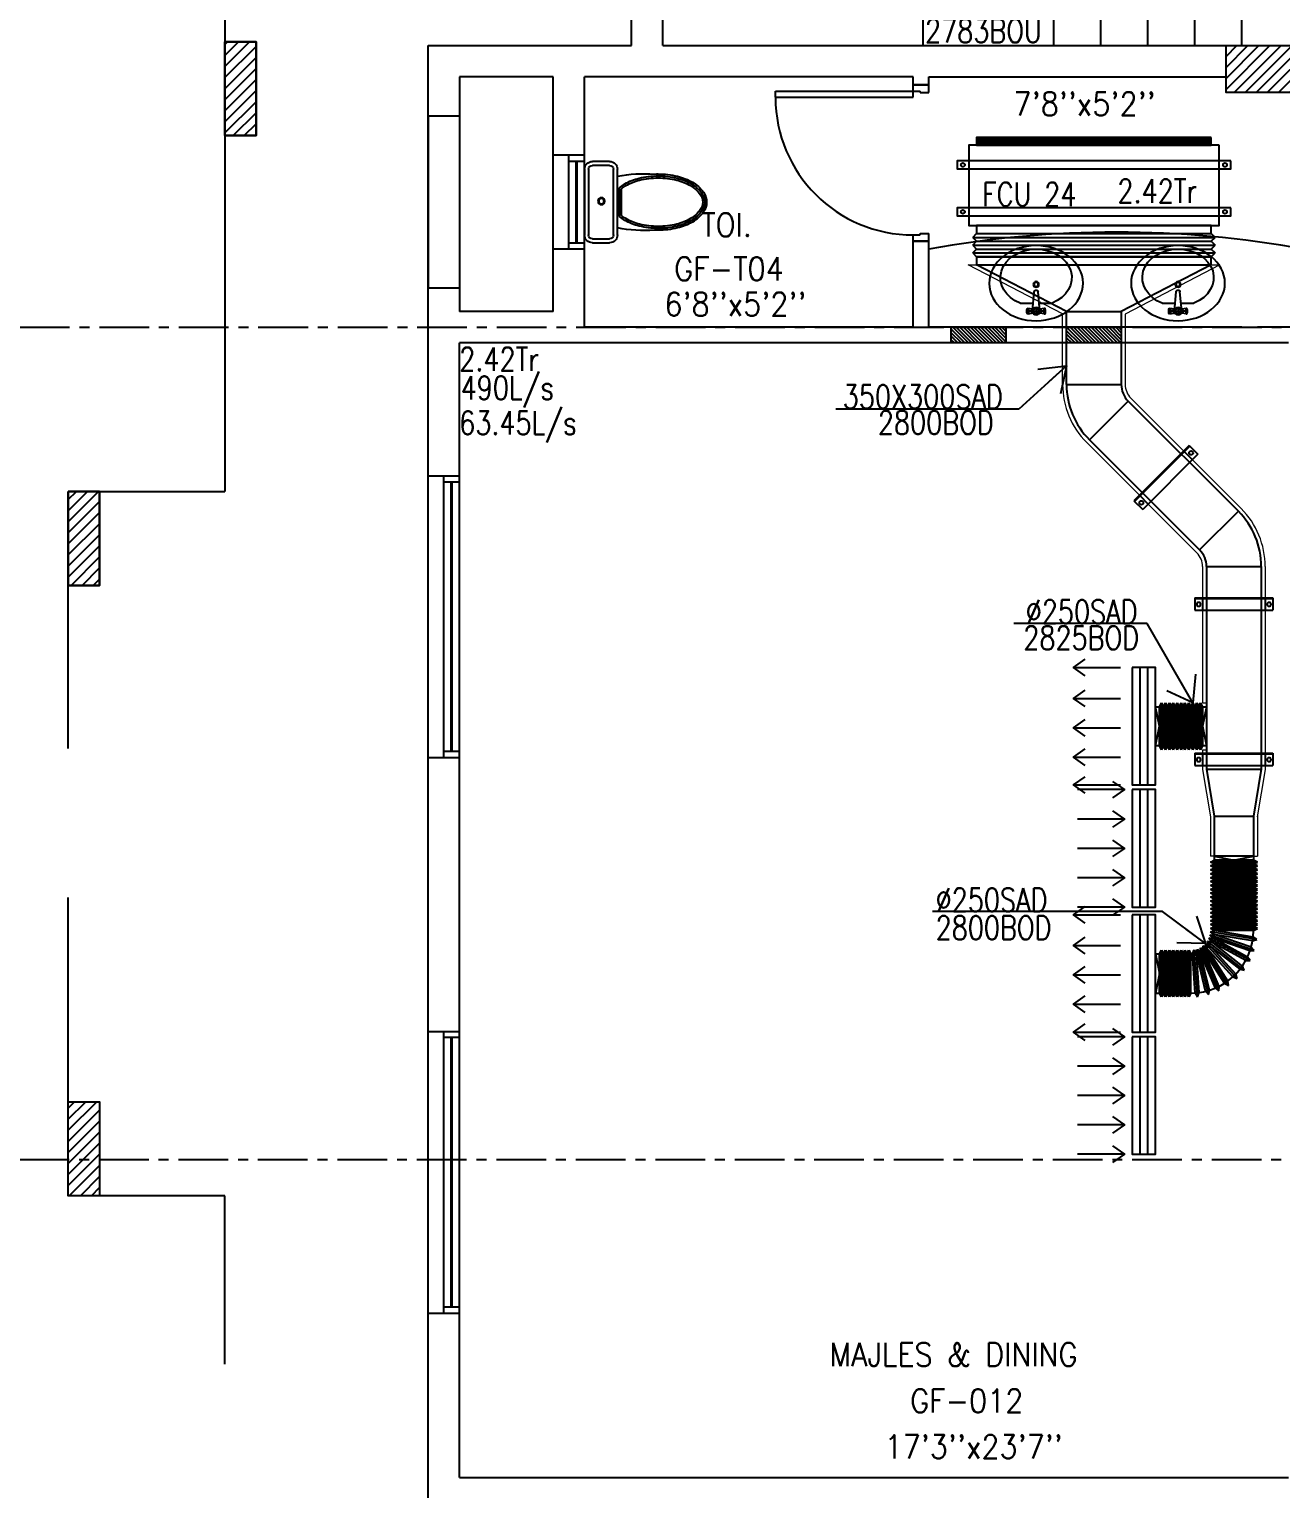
# Model space of a CAD drawing. Header units: millimetres. Extents: x -1288794 to 2153086, y -2701644 to -1335282.
# Drawn here: x 1095415 to 1103415, y -1502792 to -1493463 of the extents above; entities that cross this region are included whole.
import ezdxf

# ---------------------------------------------------------------- set-up
doc = ezdxf.new("R2010")
doc.units = ezdxf.units.MM
doc.header["$LTSCALE"] = 100
doc.linetypes.add('CENTER', pattern=[50.8, 31.75, -6.35, 6.35, -6.35])
doc.linetypes.add('DASHED2', pattern=[9.525, 6.35, -3.175])
for name, color, linetype in [('A-ANNO-TEXT', 8, 'Continuous'), ('A-DOOR', 4, 'Continuous'), ('A-FLOR-OVHD', 4, 'DASHED2'), ('A-FLOR-PFIX', 8, 'Continuous'), ('A-FLOR-SPCL', 8, 'Continuous'), ('A-GLAZ', 5, 'Continuous'), ('A-GRID', 253, 'CENTER'), ('A-WALL-FULL', 8, 'Continuous'), ('AC-FD', 1, 'Continuous'), ('AC-SAD', 3, 'Continuous'), ('AC-SAD TEXT', 3, 'Continuous'), ('AC-WALL OPENING', 1, 'Continuous'), ('FCU-AC', 160, 'Continuous'), ('M-HANGER', 30, 'Continuous'), ('RETURN GRILL RIGHT', 1, 'Continuous'), ('S-COL- HACT.', 9, 'Continuous'), ('S-COL.', 8, 'Continuous'), ('SUPPLY GRILL RIGHT', 3, 'Continuous')]:
    doc.layers.add(name, color=color, linetype=linetype)
doc.layers.add('INSULATION', color=1, linetype='Continuous', lineweight=5)
doc.styles.add('ROMANS', font='romans.shx', dxfattribs={"width": 0.8})
doc.styles.add('SIMPLEX', font='simplex.shx', dxfattribs={"width": 0.8})
doc.dimstyles.new('100 of DIM2', dxfattribs={"dimscale": 0, "dimtxt": 200, "dimasz": 150, "dimexe": 75, "dimexo": 200, "dimgap": 75, "dimtad": 1, "dimdec": 0, "dimrnd": 5, "dimzin": 0, "dimdsep": 46, "dimtxsty": 'ROMANS', "dimblk": 'ARCHTICK', "dimcen": 100, "dimclrd": 94, "dimclre": 94, "dimclrt": 2, "dimadec": 0, "dimazin": 0, "dimtfac": 1, "dimtdec": 0, "dimtofl": 0, "dimtmove": 2, "dimatfit": 3, "dimldrblk": 'OPEN90', "dimfxl": 75, "dimtolj": 1, "dimtzin": 0, "dimarcsym": 0})
pattern_1 = [(45, (2220020.086, -1109556.65), (-35.355339, 35.355339), [])]

# ---------------------------------------------------------------- blocks, each defined once
blk = doc.blocks.new('W-180')
for p, q in [((1800, 100), (0, 100)), ((40, 0), (40, 100)), ((1760, 100), (1760, 0)), ((1800, 0), (0, 0))]:
    blk.add_line(p, q)
at = {"linetype": 'Continuous'}
for p, q in [((1760, 53), (40, 53)), ((1760, 47), (40, 47))]:
    blk.add_line(p, q, dxfattribs=at)
blk = doc.blocks.new('D-100-R1')
for p, q in [((-80, 980), (-80, 100)), ((-80, 980), (-40, 980)), ((-40, 980), (-40, 55)), ((-1000, 100), (-1000, 0)), ((-1000, 100), (-960, 100)), ((-960, 100), (-960, 55)), ((-80, 100), (0, 100)), ((0, 100), (0, 0)), ((-960, 55), (-950, 55)), ((-950, 55), (-950, 0)), ((-50, 55), (-50, 0)), ((-50, 55), (-40, 55)), ((-50, 0), (0, 0)), ((-1000, 0), (-950, 0))]:
    blk.add_line(p, q)
at = {"linetype": 'Continuous'}
blk.add_arc((-80, 100), 880, 90, 180, dxfattribs=at)
blk = doc.blocks.new('WC-1')
for p, q in [((-210, 0), (210, 0)), ((-260, -160), (-260, -50)), ((-235, -160), (-235, -50)), ((-210, -25), (210, -25)), ((235, -50), (235, -160)), ((260, -50), (260, -160)), ((210, -185), (-210, -185)), ((210, -210), (-210, -210)), ((91.5, -222.5), (-91.5, -222.5)), ((85.8, -235), (-85.8, -235))]:
    blk.add_line(p, q)
for radius in [22.1, 17.1]:
    blk.add_circle((-6.1, -107.5), radius)
for centre, radius, start, end in [((-210, -50), 50, 90, 180), ((-210, -50), 25, 90, 180), ((210, -50), 50, 360, 90), ((210, -50), 25, 360, 90), ((-210, -160), 50, 180, 270), ((-210, -160), 25, 180, 270), ((210, -160), 25, 270, 360), ((210, -160), 50, 270, 360), ((722.3, -383.2), 904.1, 168.95288, 184.06317), ((178.2, -428.2), 340.7, 149.85861, 166.47658), ((178.2, -428.2), 328.2, 149.85861, 166.47658), ((68.6, -364.5), 214, 138.41516, 149.85861), ((68.6, -364.5), 201.5, 139.99435, 149.85861), ((-68.6, -364.5), 201.5, 30.14139, 40.00565), ((-68.6, -364.5), 214, 30.14139, 41.58484), ((-178.2, -428.2), 328.2, 13.52342, 30.14139), ((-178.2, -428.2), 340.7, 13.52342, 30.14139), ((352.1, -470), 519.6, 166.47658, 180), ((352.1, -470), 507.1, 166.47658, 180), ((-352.1, -470), 507.1, 360, 13.52342), ((-352.1, -470), 519.6, 360, 13.52342), ((352.1, -470), 532.1, 177.55413, 180), ((-352.1, -470), 532.1, 360, 2.44587), ((352.1, -470), 532.1, 180, 193.52342), ((352.1, -470), 519.6, 180, 193.52342), ((352.1, -470), 507.1, 180, 193.52342), ((-352.1, -470), 507.1, 346.47658, 360), ((-352.1, -470), 519.6, 346.47658, 360), ((-352.1, -470), 532.1, 346.47658, 360), ((178.2, -511.8), 353.2, 193.52342, 210.14139), ((178.2, -511.8), 340.7, 193.52342, 210.14139), ((178.2, -511.8), 328.2, 193.52342, 210.14139), ((-178.2, -511.8), 328.2, 329.85861, 346.47658), ((-178.2, -511.8), 340.7, 329.85861, 346.47658), ((-178.2, -511.8), 353.2, 329.85861, 346.47658), ((68.6, -575.5), 226.5, 210.14139, 234.49716), ((68.6, -575.5), 214, 210.14139, 234.49716), ((68.6, -575.5), 201.5, 210.14139, 234.49716), ((0, -671.6), 83.4, 234.49716, 270), ((0, -671.6), 83.4, 270, 305.50284), ((-68.6, -575.5), 201.5, 305.50284, 329.85861), ((-68.6, -575.5), 214, 305.50284, 329.85861), ((-68.6, -575.5), 226.5, 305.50284, 329.85861), ((0, -671.6), 108.4, 234.49716, 270), ((0, -671.6), 95.9, 234.49716, 270), ((0, -671.6), 95.9, 270, 305.50284), ((0, -671.6), 108.4, 270, 305.50284)]:
    blk.add_arc(centre, radius, start, end)
at = {"linetype": 'Continuous', "ltscale": 50}
blk.add_arc((-722.3, -383.2), 904.1, 355.93683, 11.04712, dxfattribs=at)
blk = doc.blocks.new('LAV-2')
for p, q in [((-21.3, 393), (-54.6, 399)), ((-24.3, 385.2), (-48.7, 381)), ((-24.3, 376.6), (-48.7, 381)), ((-24.7, 380.9), (-13.1, 257.5)), ((-18.7, 380.9), (17.3, 380.8)), ((-0.7, 362.8), (-0.6, 398.8)), ((23.3, 380.7), (10.9, 257.4)), ((53.4, 398.6), (20.1, 392.9)), ((47.3, 380.7), (22.9, 385.1)), ((47.3, 380.7), (22.9, 376.4)), ((-102.4, 329.8), (-23.2, 329.6)), ((-21.4, 368.8), (-54.7, 363)), ((53.3, 362.6), (20, 368.6)), ((21.5, 329.4), (100.7, 329.1))]:
    blk.add_line(p, q)
for centre, radius in [((-0.7, 380.8), 24), ((-0.7, 380.8), 18), ((-1.3, 209.5), 18), ((-1.3, 209.5), 13.2)]:
    blk.add_circle(centre, radius)
blk.add_arc((-1.1, 257.5), 12, 179.80529, 359.80529)
for centre, major_axis, ratio in [((-1.3, 201.7), (-300, 1), 0.8), ((53.3, 380.6), (0.1, 18), 0.333333)]:
    blk.add_ellipse(centre, major_axis=major_axis, ratio=ratio)
at = {"extrusion": (0, 0, -1)}
blk.add_ellipse((-54.7, 381), major_axis=(0.1, 18), ratio=0.333333, dxfattribs=at)
blk.add_ellipse((-1.4, 166.2), major_axis=(-228, 0.8), ratio=0.8, start_param=5.174, end_param=10.533963)
for points, knots in [([(-54.7, 365.5), (-54.8, 365.5), (-54.9, 365.6), (-55.3, 366), (-55.4, 366.3), (-56, 367.2), (-56.3, 368), (-57, 370), (-57.3, 371.2), (-57.8, 373.8), (-58, 375.2), (-58.3, 378.9), (-58.3, 381.3), (-58.1, 386), (-57.8, 388.3), (-57.1, 391.5), (-56.7, 392.7), (-56, 394.5), (-55.7, 395.1), (-55.2, 395.9), (-55, 396.2), (-54.8, 396.5), (-54.7, 396.5), (-54.6, 396.6)], [3.378318, 3.378318, 3.378318, 3.378318, 3.519844, 3.519844, 3.66137, 3.66137, 3.925951, 3.925951, 4.190531, 4.190531, 4.455112, 4.455112, 4.86737, 4.86737, 5.279628, 5.279628, 5.565785, 5.565785, 5.785568, 5.785568, 5.957, 5.957, 6.04646, 6.04646, 6.04646, 6.04646]), ([(-54.6, 396.6), (-54.5, 396.5), (-54.4, 396.4), (-54.1, 396), (-53.9, 395.7), (-53.4, 394.8), (-53, 394), (-52.3, 392), (-52, 390.8), (-51.6, 388.2), (-51.4, 386.8), (-51.1, 383.1), (-51, 380.7), (-51.3, 376), (-51.6, 373.8), (-52.3, 370.5), (-52.6, 369.3), (-53.3, 367.5), (-53.6, 366.9), (-54.1, 366.1), (-54.4, 365.8), (-54.6, 365.6), (-54.7, 365.5), (-54.7, 365.5)], [0.236726, 0.236726, 0.236726, 0.236726, 0.378252, 0.378252, 0.519778, 0.519778, 0.784358, 0.784358, 1.048939, 1.048939, 1.313519, 1.313519, 1.725777, 1.725777, 2.138035, 2.138035, 2.424192, 2.424192, 2.643976, 2.643976, 2.815407, 2.815407, 2.904867, 2.904867, 2.904867, 2.904867]), ([(53.4, 396.2), (53.3, 396.1), (53.2, 396), (52.8, 395.6), (52.7, 395.4), (52.1, 394.5), (51.7, 393.6), (51.1, 391.6), (50.8, 390.5), (50.3, 387.9), (50.1, 386.5), (49.7, 382.7), (49.7, 380.3), (49.9, 375.7), (50.2, 373.4), (50.9, 370.1), (51.2, 368.9), (51.9, 367.2), (52.2, 366.6), (52.7, 365.7), (52.9, 365.4), (53.1, 365.2), (53.2, 365.1), (53.3, 365.1)], [0.236726, 0.236726, 0.236726, 0.236726, 0.378252, 0.378252, 0.519778, 0.519778, 0.784358, 0.784358, 1.048939, 1.048939, 1.313519, 1.313519, 1.725777, 1.725777, 2.138035, 2.138035, 2.424192, 2.424192, 2.643976, 2.643976, 2.815407, 2.815407, 2.904867, 2.904867, 2.904867, 2.904867]), ([(53.3, 365.1), (53.4, 365.1), (53.5, 365.3), (53.8, 365.6), (54, 365.9), (54.5, 366.8), (54.9, 367.7), (55.6, 369.7), (55.9, 370.8), (56.4, 373.4), (56.6, 374.8), (56.9, 378.5), (57, 381), (56.7, 385.6), (56.5, 387.9), (55.8, 391.2), (55.4, 392.4), (54.8, 394.1), (54.5, 394.7), (54, 395.6), (53.8, 395.8), (53.5, 396.1), (53.4, 396.2), (53.4, 396.2)], [3.378318, 3.378318, 3.378318, 3.378318, 3.519844, 3.519844, 3.66137, 3.66137, 3.925951, 3.925951, 4.190531, 4.190531, 4.455112, 4.455112, 4.86737, 4.86737, 5.279628, 5.279628, 5.565785, 5.565785, 5.785568, 5.785568, 5.957, 5.957, 6.04646, 6.04646, 6.04646, 6.04646])]:
    blk.add_open_spline(points, degree=3, knots=knots)
blk = doc.blocks.new('W-60')
for p, q in [((600, 100), (0, 100)), ((40, 0), (40, 100)), ((560, 100), (560, 0)), ((600, 0), (0, 0))]:
    blk.add_line(p, q)
at = {"linetype": 'Continuous'}
for p, q in [((560, 53), (40, 53)), ((560, 47), (40, 47))]:
    blk.add_line(p, q, dxfattribs=at)
blk = doc.blocks.new('_ArchTick')
at = {"color": 0, "linetype": 'ByBlock', "const_width": 0.15}
blk.add_lwpolyline([(-0.5, -0.5), (0.5, 0.5)], dxfattribs=at)
blk = doc.blocks.new('fcu 2.5 tr')
h = blk.add_hatch()
h.set_pattern_fill('NET', color=3)
h.paths.add_polyline_path([(83171.5, -1587743.1), (81671.5, -1587743.1), (81671.5, -1587793.1), (83171.5, -1587793.1)])
at = {"layer": 'FCU-AC'}
for p, q in [((81671.5, -1587030.1), (81646.5, -1587055.1)), ((83196.5, -1587055.1), (81646.5, -1587055.1)), ((81671.5, -1587080.1), (81646.5, -1587055.1)), ((83171.5, -1587030.1), (81671.5, -1587030.1)), ((83196.5, -1587055.1), (83171.5, -1587030.1)), ((83196.5, -1587055.1), (83171.5, -1587080.1)), ((81671.5, -1587080.1), (81646.5, -1587105.1)), ((83196.5, -1587105.1), (81646.5, -1587105.1)), ((81671.5, -1587130.1), (81646.5, -1587105.1)), ((81671.5, -1587130.1), (81646.5, -1587155.1)), ((83196.5, -1587155.1), (81646.5, -1587155.1)), ((81671.5, -1587180.1), (81646.5, -1587155.1)), ((83171.5, -1587080.1), (81671.5, -1587080.1)), ((83171.5, -1587080.1), (81671.5, -1587080.1)), ((83171.5, -1587130.1), (81671.5, -1587130.1)), ((83171.5, -1587130.1), (81671.5, -1587130.1)), ((83196.5, -1587105.1), (83171.5, -1587080.1)), ((83196.5, -1587105.1), (83171.5, -1587130.1)), ((83196.5, -1587155.1), (83171.5, -1587130.1)), ((83196.5, -1587155.1), (83171.5, -1587180.1))]:
    blk.add_line(p, q, dxfattribs=at)
at = {"layer": 'FCU-AC', "color": 1}
for p, q in [((83171.5, -1586980.1), (81671.5, -1586980.1)), ((81671.5, -1586980.1), (81671.5, -1587030.1)), ((81671.5, -1587030.1), (83171.5, -1587030.1)), ((83171.5, -1587030.1), (83171.5, -1586980.1)), ((83171.5, -1587180.1), (81671.5, -1587180.1)), ((81671.5, -1587180.1), (81671.5, -1587230.1)), ((81671.5, -1587230.1), (83171.5, -1587230.1)), ((83171.5, -1587230.1), (83171.5, -1587180.1))]:
    blk.add_line(p, q, dxfattribs=at)
at = {"layer": 'FCU-AC'}
blk.add_lwpolyline([(81621.5, -1587743.1), (83221.5, -1587743.1), (83221.5, -1587230.1), (81621.5, -1587230.1)], close=True, dxfattribs=at)
at = {"layer": 'FCU-AC', "color": 6}
for points in [[(81546.5, -1587343.1), (83296.5, -1587343.1), (83296.5, -1587293.1), (81546.5, -1587293.1)], [(81546.5, -1587643.1), (83296.5, -1587643.1), (83296.5, -1587593.1), (81546.5, -1587593.1)]]:
    blk.add_lwpolyline(points, close=True, dxfattribs=at)
at = {"layer": 'FCU-AC', "color": 3}
blk.add_lwpolyline([(81671.5, -1587793.1), (83171.5, -1587793.1), (83171.5, -1587743.1), (81671.5, -1587743.1)], close=True, dxfattribs=at)
at = {"layer": 'FCU-AC', "color": 6}
for centre in [(81584, -1587318.1), (83259, -1587318.1), (81584, -1587618.1), (83259, -1587618.1)]:
    blk.add_circle(centre, 12.5, dxfattribs=at)
blk = doc.blocks.new('*U315')
at = {"linetype": 'Continuous'}
for p, q in [((-37.5, -219), (-37.5, 281)), ((42.5, 281), (-37.5, 281)), ((37.5, -219), (37.5, 281)), ((42.5, -219), (42.5, 281)), ((42.5, 231), (-37.5, 231)), ((42.5, -169), (-37.5, -169)), ((42.5, -219), (-37.5, -219))]:
    blk.add_line(p, q, dxfattribs=at)
for centre in [(0, 256), (0, -194)]:
    blk.add_circle(centre, 12.5, dxfattribs=at)
blk = doc.blocks.new('*U317')
at = {"linetype": 'Continuous'}
for p, q in [((-37.5, -225.7), (-37.5, 274.3)), ((42.5, 274.3), (-37.5, 274.3)), ((42.5, 224.3), (-37.5, 224.3)), ((37.5, -225.7), (37.5, 274.3)), ((42.5, -225.7), (42.5, 274.3)), ((42.5, -175.7), (-37.5, -175.7)), ((42.5, -225.7), (-37.5, -225.7))]:
    blk.add_line(p, q, dxfattribs=at)
for centre in [(0, 249.3), (0, -200.7)]:
    blk.add_circle(centre, 12.5, dxfattribs=at)
blk = doc.blocks.new('*U318')
at = {"linetype": 'Continuous'}
for p, q in [((-37.5, -231.8), (-37.5, 268.2)), ((42.5, 268.2), (-37.5, 268.2)), ((42.5, 218.2), (-37.5, 218.2)), ((37.5, -231.8), (37.5, 268.2)), ((42.5, -231.8), (42.5, 268.2)), ((42.5, -181.8), (-37.5, -181.8)), ((42.5, -231.8), (-37.5, -231.8))]:
    blk.add_line(p, q, dxfattribs=at)
for centre in [(0, 243.2), (0, -206.8)]:
    blk.add_circle(centre, 12.5, dxfattribs=at)
blk = doc.blocks.new('*U708')
at = {"layer": 'AC-SAD'}
for p, q in [((-12.5, 275, 0), (-25, 250, 0)), ((-25, 250, 0), (-25, 0, 0)), ((-12.5, 275, 0), (-12.5, -25, 0)), ((0, 250, 0), (-12.5, 275, 0)), ((0, 250, 0), (0, 0, 0)), ((-12.5, -25, 0), (-25, 0, 0)), ((0, 0, 0), (-12.5, -25, 0))]:
    blk.add_line(p, q, dxfattribs=at)
blk = doc.blocks.new('*U709')
at = {"layer": 'AC-SAD', "color": 0, "linetype": 'ByBlock', "lineweight": -2, "transparency": 16777216}
for p, rotation in [((1102957.8, -1499316.4, 0), 231.8028136579454), ((1102971.5, -1499295.5, 0), 241.352110243459), ((1102981.6, -1499272.7, 0), 250.9014068289727), ((1102987.8, -1499248.5, 0), 260.4507034144863), ((1102989.9, -1499223.6, 0), 270), ((1102850.5, -1499373.3, 0), 184.0563307303769), ((1102875.2, -1499369.4, 0), 193.6056273158907), ((1102898.9, -1499361.6, 0), 203.1549239014044), ((1102920.9, -1499349.9, 0), 212.704220486918), ((1102940.8, -1499334.7, 0), 222.2535170724318)]:
    blk.add_blockref('*U708', p, dxfattribs=dict(at, rotation=rotation))
blk = doc.blocks.new('SUPPLY GRILL RIGHT')
at = {"layer": 'SUPPLY GRILL RIGHT'}
for p, q in [((375, 25), (-375, 25)), ((375, -25), (375, 25)), ((375, -25), (-375, -25)), ((375, -75), (375, -25))]:
    blk.add_line(p, q, dxfattribs=at)
blk.add_lwpolyline([(-375, -75), (375, -75), (375, 75), (-375, 75)], close=True, dxfattribs=at)
for points in [[(-375, -450), (-375, -150)], [(-178.5, -450), (-178.5, -150)], [(9, -450), (9, -150)], [(196.5, -450), (196.5, -150)], [(375, -450), (375, -150)]]:
    blk.add_leader(points, dimstyle='100 of DIM2', override={"dimscale": 1, "dimasz": 75, "dimtad": 0, "dimclrd": 0, "dimfxl": 0.2}, dxfattribs=at)
blk = doc.blocks.new('RETURN GRILL RIGHT')
at = {"layer": 'RETURN GRILL RIGHT'}
for p, q in [((375, 25), (-375, 25)), ((375, -25), (-375, -25))]:
    blk.add_line(p, q, dxfattribs=at)
blk.add_lwpolyline([(-375, -75), (375, -75), (375, 75), (-375, 75)], close=True, dxfattribs=at)
for points in [[(-375, -125), (-375, -425)], [(-187.5, -125), (-187.5, -425)], [(0, -125), (0, -425)], [(187.5, -125), (187.5, -425)], [(375, -125), (375, -425)]]:
    blk.add_leader(points, dimstyle='100 of DIM2', override={"dimscale": 1, "dimasz": 75, "dimtad": 0, "dimclrd": 0, "dimfxl": 0.2}, dxfattribs=at)

msp = doc.modelspace()

# ---------------------------------------------------------------- hatches: boundary and pattern name
at = {"layer": 'AC-FD', "linetype": 'ByBlock'}
h = msp.add_hatch(dxfattribs=at)
h.set_pattern_fill('ANSI31', color=256, scale=5, angle=90, style=0)
h.set_pattern_definition([(135, (-489381.726, -1557408.634), (-11.22532015, -11.22532015), [])])
h.paths.add_polyline_path([(1102395.3, -1495468.7), (1102395.3, -1495368.7), (1102045.3, -1495368.6), (1102045.3, -1495468.6)])
at = {"layer": 'AC-WALL OPENING', "linetype": 'ByBlock'}
h = msp.add_hatch(dxfattribs=at)
h.set_pattern_fill('ANSI31', color=256, scale=5, angle=-90, style=0)
h.set_pattern_definition([(315, (2692957.893, -1433428.635), (11.22532015, 11.22532015), [])])
h.paths.add_polyline_path([(1101307.9, -1495368.6), (1101307.9, -1495468.6), (1101657.9, -1495468.6), (1101657.9, -1495368.6)])
at = {"layer": 'S-COL- HACT.', "linetype": 'Continuous', "ltscale": 3}
h = msp.add_hatch(dxfattribs=at)
h.set_pattern_fill('ANSI31', color=256, scale=400, style=0)
h.set_pattern_definition(pattern_1)
h.paths.add_polyline_path([(1096664.9, -1493543.6), (1096664.9, -1494143.6), (1096864.9, -1494143.6), (1096864.9, -1493543.6)])
h = msp.add_hatch(dxfattribs=at)
h.set_pattern_fill('ANSI31', color=256, scale=400, style=0)
h.set_pattern_definition([(45, (1340560.09, -1509993.415), (-35.355339, 35.355339), [])])
h.paths.add_polyline_path([(1103664.9, -1493568.6), (1103064.9, -1493568.6), (1103064.9, -1493868.6), (1103664.9, -1493868.6)])
h = msp.add_hatch(dxfattribs=at)
h.set_pattern_fill('ANSI31', color=256, scale=400, style=0)
h.set_pattern_definition(pattern_1)
h.paths.add_polyline_path([(1095664.9, -1496418.6), (1095664.9, -1497018.6), (1095864.9, -1497018.6), (1095864.9, -1496418.6)])
h = msp.add_hatch(dxfattribs=at)
h.set_pattern_fill('ANSI31', color=256, scale=400, style=0)
h.set_pattern_definition(pattern_1)
h.paths.add_polyline_path([(1095664.9, -1500918.6), (1095664.9, -1500318.6), (1095864.9, -1500318.6), (1095864.9, -1500918.6)])

# ---------------------------------------------------------------- linework, layer by layer
at = {"layer": 'A-FLOR-OVHD', "linetype": 'Continuous', "ltscale": 3}
for p in [(1096664.9, -1486718.6), (1096664.9, -1486718.6), (1095664.9, -1496418.6), (1095664.9, -1496418.6)]:
    msp.add_line(p, (1096664.9, -1496418.6), dxfattribs=at)
at = {"layer": 'A-FLOR-OVHD', "ltscale": 3}
msp.add_lwpolyline([(1123664.9, -1509268.6), (1123664.9, -1510568.6), (1110864.9, -1510568.6), (1110864.9, -1509268.6), (1109564.9, -1509268.6), (1109564.9, -1510568.6), (1105264.9, -1510568.6), (1105264.9, -1510168.6), (1103664.9, -1510168.6), (1103664.9, -1510568.6), (1096664.9, -1510568.6), (1096664.9, -1500918.6), (1095664.9, -1500918.6), (1095664.9, -1496418.6)], dxfattribs=at)
msp.add_lwpolyline([(1123664.9, -1509268.6), (1123664.9, -1510568.6), (1110864.9, -1510568.6), (1110864.9, -1509268.6), (1109564.9, -1509268.6), (1109564.9, -1510568.6), (1105264.9, -1510568.6), (1105264.9, -1510168.6), (1103664.9, -1510168.6), (1103664.9, -1510568.6), (1096664.9, -1510568.6), (1096664.9, -1500918.6), (1095664.9, -1500918.6), (1095664.9, -1496418.6)], dxfattribs=at)
at = {"layer": 'A-FLOR-SPCL', "ltscale": 3}
for p, q in [((1101964.9, -1493568.6), (1101964.9, -1491568.6)), ((1102264.9, -1493568.6), (1102264.9, -1491568.6)), ((1102564.9, -1493568.6), (1102564.9, -1491568.6)), ((1102864.9, -1493568.6), (1102864.9, -1491568.6)), ((1103164.9, -1493568.6), (1103164.9, -1491568.6))]:
    msp.add_line(p, q, dxfattribs=at)
msp.add_arc((1102364.9, -1501493), 6732.1, 79.7322, 100.2678, dxfattribs=at)
at = {"layer": 'A-GLAZ', "ltscale": 3}
for p, q in [((1097964.9, -1494018.6), (1097964.9, -1495118.6)), ((1098164.9, -1494018.6), (1098164.9, -1495118.6)), ((1098764.9, -1494868.6), (1098764.9, -1494268.6)), ((1097964.9, -1498118.6), (1097964.9, -1496318.6)), ((1097964.9, -1501668.6), (1097964.9, -1499868.6))]:
    msp.add_line(p, q, dxfattribs=at)
at = {"layer": 'A-GRID', "ltscale": 0.1}
for p, q in [((1086211.5, -1495368.6), (1129751.1, -1495368.6)), ((1086209.1, -1500687.6), (1129748.7, -1500687.6))]:
    msp.add_line(p, q, dxfattribs=at)
at = {"layer": 'A-WALL-FULL', "ltscale": 3}
for p, q in [((1099264.9, -1493568.6), (1099264.9, -1492568.6)), ((1099264.9, -1493568.6), (1099264.9, -1492568.6)), ((1099464.9, -1493568.6), (1099464.9, -1492568.6)), ((1099464.9, -1493568.6), (1099464.9, -1492568.6)), ((1096664.9, -1494143.6, 0), (1096664.9, -1493543.6, 0)), ((1096664.9, -1493543.6, 0), (1096864.9, -1493543.6, 0)), ((1096864.9, -1493543.6, 0), (1096864.9, -1494143.6, 0)), ((1097964.9, -1496318.6), (1097964.9, -1493568.6)), ((1097964.9, -1493568.6), (1099264.9, -1493568.6)), ((1097964.9, -1494018.6), (1097964.9, -1493568.6)), ((1099464.9, -1493568.6), (1103064.9, -1493568.6)), ((1098164.9, -1493768.6), (1098164.9, -1494018.6)), ((1098764.9, -1493768.6), (1098164.9, -1493768.6)), ((1098764.9, -1494268.6), (1098764.9, -1493768.6)), ((1101064.9, -1493768.6), (1098964.9, -1493768.6)), ((1098964.9, -1494268.6), (1098964.9, -1493768.6)), ((1101064.9, -1493818.6), (1101064.9, -1493768.6)), ((1101164.9, -1493818.6), (1101164.9, -1493768.6)), ((1101164.9, -1493768.6), (1103064.9, -1493768.6)), ((1101164.9, -1493818.6), (1101064.9, -1493818.6)), ((1098164.9, -1494018.6), (1097964.9, -1494018.6)), ((1096864.9, -1494143.6, 0), (1096664.9, -1494143.6, 0)), ((1098964.9, -1494268.6), (1098764.9, -1494268.6)), ((1098964.9, -1494868.6), (1098764.9, -1494868.6)), ((1098764.9, -1495268.6), (1098764.9, -1494868.6)), ((1098964.9, -1495368.6), (1098964.9, -1494868.6)), ((1101064.9, -1495368.6), (1101064.9, -1494818.6)), ((1101164.9, -1494818.6), (1101064.9, -1494818.6)), ((1101164.9, -1495368.6), (1101164.9, -1494818.6)), ((1098164.9, -1495118.6), (1097964.9, -1495118.6)), ((1098164.9, -1495118.6), (1098164.9, -1495268.6)), ((1098764.9, -1495268.6), (1098164.9, -1495268.6)), ((1101064.9, -1495368.6), (1098964.9, -1495368.6)), ((1103164.9, -1495368.6), (1101164.9, -1495368.6)), ((1103564.9, -1495368.6), (1103264.9, -1495368.6)), ((1098164.9, -1496318.6), (1098164.9, -1495468.6)), ((1103464.9, -1495468.6), (1098164.9, -1495468.6)), ((1097964.9, -1496318.6), (1098164.9, -1496318.6)), ((1095664.9, -1497018.6, 0), (1095664.9, -1496418.6)), ((1095664.9, -1496418.6), (1095864.9, -1496418.6, 0)), ((1095864.9, -1496418.6, 0), (1095864.9, -1497018.6, 0)), ((1095864.9, -1497018.6, 0), (1095664.9, -1497018.6, 0)), ((1097964.9, -1499868.6), (1097964.9, -1498118.6)), ((1097964.9, -1498118.6), (1098164.9, -1498118.6)), ((1098164.9, -1499868.6), (1098164.9, -1498118.6)), ((1097964.9, -1499868.6), (1098164.9, -1499868.6)), ((1095664.9, -1500918.6), (1095664.9, -1500318.6, 0)), ((1095664.9, -1500318.6, 0), (1095864.9, -1500318.6)), ((1095864.9, -1500318.6), (1095864.9, -1500918.6)), ((1095864.9, -1500918.6), (1095664.9, -1500918.6)), ((1097964.9, -1502918.6), (1097964.9, -1501668.6)), ((1097964.9, -1501668.6), (1098164.9, -1501668.6)), ((1098164.9, -1502718.6), (1098164.9, -1501668.6)), ((1098164.9, -1502718.6), (1103464.9, -1502718.6))]:
    msp.add_line(p, q, dxfattribs=at)
at = {"layer": 'A-WALL-FULL', "linetype": 'Continuous', "ltscale": 3}
for points in [[(1095664.9, -1496418.6), (1095864.9, -1496418.6), (1095864.9, -1497018.6), (1095664.9, -1497018.6)], [(1095664.9, -1500318.6), (1095864.9, -1500318.6), (1095864.9, -1500918.6), (1095664.9, -1500918.6)]]:
    msp.add_lwpolyline(points, close=True, dxfattribs=at)
at = {"layer": 'AC-FD', "linetype": 'ByBlock'}
msp.add_lwpolyline([(1102045.3, -1495468.6), (1102045.3, -1495368.6), (1102395.3, -1495368.7), (1102395.3, -1495468.7)], close=True, dxfattribs=at)
at = {"layer": 'AC-SAD'}
for p, q in [((1102045.3, -1495268.2), (1101470.3, -1494968.6)), ((1102970.3, -1494968.6), (1102395.3, -1495268.6)), ((1102045.3, -1495734), (1102045.3, -1495268.2)), ((1102046.1, -1495268.6), (1102395.3, -1495268.6)), ((1102395.3, -1495268.6), (1102395.3, -1495734)), ((1102045.3, -1495734), (1102395.3, -1495734)), ((1102439.3, -1495840.1), (1102191.8, -1496087.6)), ((1103143.5, -1496544.3), (1102439.3, -1495840.1)), ((1102156.8, -1496087.1), (1102156.4, -1496087.6)), ((1102191.8, -1496087.6), (1102896, -1496791.8)), ((1103143.5, -1496544.3, 0), (1102896, -1496791.8, 0)), ((1102939.9, -1496897.8, 0), (1103289.9, -1496897.8, 0)), ((1102939.9, -1496897.8), (1102939.9, -1498193.6)), ((1103289.9, -1496897.8), (1103289.9, -1498193.6)), ((1102614.9, -1497793.6), (1102939.9, -1497793.6)), ((1102639.9, -1497918.6), (1102614.9, -1497793.6)), ((1102639.9, -1497793.6), (1102652.4, -1497768.6)), ((1102639.9, -1498043.6), (1102639.9, -1497793.6)), ((1102639.9, -1497793.6), (1102639.9, -1498043.6)), ((1102652.4, -1497768.6), (1102652.4, -1498068.6)), ((1102652.4, -1497768.6), (1102664.9, -1497793.6)), ((1102664.9, -1497793.6), (1102677.4, -1497768.6)), ((1102664.9, -1497793.6), (1102664.9, -1498043.6)), ((1102677.4, -1497768.6), (1102677.4, -1498068.6)), ((1102677.4, -1497768.6), (1102689.9, -1497793.6)), ((1102689.9, -1497793.6), (1102702.4, -1497768.6)), ((1102689.9, -1497793.6), (1102689.9, -1498043.6)), ((1102702.4, -1497768.6), (1102702.4, -1498068.6)), ((1102702.4, -1497768.6), (1102714.9, -1497793.6)), ((1102714.9, -1497793.6), (1102727.4, -1497768.6)), ((1102714.9, -1497793.6), (1102714.9, -1498043.6)), ((1102727.4, -1497768.6), (1102727.4, -1498068.6)), ((1102727.4, -1497768.6), (1102739.9, -1497793.6)), ((1102739.9, -1497793.6), (1102752.4, -1497768.6)), ((1102739.9, -1497793.6), (1102739.9, -1498043.6)), ((1102752.4, -1497768.6), (1102752.4, -1498068.6)), ((1102752.4, -1497768.6), (1102764.9, -1497793.6)), ((1102764.9, -1497793.6), (1102777.4, -1497768.6)), ((1102764.9, -1497793.6), (1102764.9, -1498043.6)), ((1102777.4, -1497768.6), (1102777.4, -1498068.6)), ((1102777.4, -1497768.6), (1102789.9, -1497793.6)), ((1102789.9, -1497793.6), (1102802.4, -1497768.6)), ((1102789.9, -1497793.6), (1102789.9, -1498043.6)), ((1102802.4, -1497768.6), (1102802.4, -1498068.6)), ((1102802.4, -1497768.6), (1102814.9, -1497793.6)), ((1102814.9, -1497793.6), (1102827.4, -1497768.6)), ((1102814.9, -1497793.6), (1102814.9, -1498043.6)), ((1102827.4, -1497768.6), (1102827.4, -1498068.6)), ((1102827.4, -1497768.6), (1102839.9, -1497793.6)), ((1102839.9, -1497793.6), (1102852.4, -1497768.6)), ((1102839.9, -1497793.6), (1102839.9, -1498043.6)), ((1102852.4, -1497768.6), (1102852.4, -1498068.6)), ((1102852.4, -1497768.6), (1102864.9, -1497793.6)), ((1102864.9, -1497793.6), (1102877.4, -1497768.6)), ((1102864.9, -1497793.6), (1102864.9, -1498043.6)), ((1102877.4, -1497768.6), (1102877.4, -1498068.6)), ((1102877.4, -1497768.6), (1102889.9, -1497793.6)), ((1102889.9, -1497793.6), (1102902.4, -1497768.6)), ((1102889.9, -1497793.6), (1102889.9, -1498043.6)), ((1102902.4, -1497768.6), (1102902.4, -1498068.6)), ((1102902.4, -1497768.6), (1102914.9, -1497793.6)), ((1102939.9, -1497793.6), (1102914.9, -1497918.6)), ((1102914.9, -1497793.6), (1102914.9, -1498043.6)), ((1102614.9, -1498043.6), (1102639.9, -1497918.6)), ((1102914.9, -1497918.6), (1102939.9, -1498043.6)), ((1102939.9, -1498043.6), (1102614.9, -1498043.6)), ((1102652.4, -1498068.6), (1102639.9, -1498043.6)), ((1102664.9, -1498043.6), (1102652.4, -1498068.6)), ((1102677.4, -1498068.6), (1102664.9, -1498043.6)), ((1102689.9, -1498043.6), (1102677.4, -1498068.6)), ((1102702.4, -1498068.6), (1102689.9, -1498043.6)), ((1102714.9, -1498043.6), (1102702.4, -1498068.6)), ((1102727.4, -1498068.6), (1102714.9, -1498043.6)), ((1102739.9, -1498043.6), (1102727.4, -1498068.6)), ((1102752.4, -1498068.6), (1102739.9, -1498043.6)), ((1102764.9, -1498043.6), (1102752.4, -1498068.6)), ((1102777.4, -1498068.6), (1102764.9, -1498043.6)), ((1102789.9, -1498043.6), (1102777.4, -1498068.6)), ((1102802.4, -1498068.6), (1102789.9, -1498043.6)), ((1102814.9, -1498043.6), (1102802.4, -1498068.6)), ((1102827.4, -1498068.6), (1102814.9, -1498043.6)), ((1102839.9, -1498043.6), (1102827.4, -1498068.6)), ((1102852.4, -1498068.6), (1102839.9, -1498043.6)), ((1102864.9, -1498043.6), (1102852.4, -1498068.6)), ((1102877.4, -1498068.6), (1102864.9, -1498043.6)), ((1102889.9, -1498043.6), (1102877.4, -1498068.6)), ((1102902.4, -1498068.6), (1102889.9, -1498043.6)), ((1102914.9, -1498043.6), (1102902.4, -1498068.6)), ((1102939.9, -1498193.6), (1103289.9, -1498193.6)), ((1102939.9, -1498193.6), (1102989.9, -1498493.6)), ((1103289.9, -1498193.6), (1103239.9, -1498493.6)), ((1102989.9, -1498493.6), (1103239.9, -1498493.6)), ((1102989.9, -1498493.6), (1102989.9, -1499223.6)), ((1103239.9, -1498493.6), (1103239.9, -1499223.6)), ((1102964.9, -1498786.1), (1102989.9, -1498773.6)), ((1103264.9, -1498786.1), (1102964.9, -1498786.1)), ((1102989.9, -1498798.6), (1102964.9, -1498786.1)), ((1102964.9, -1498811.1), (1102989.9, -1498798.6)), ((1103264.9, -1498811.1), (1102964.9, -1498811.1)), ((1102989.9, -1498823.6), (1102964.9, -1498811.1)), ((1103239.9, -1498748.6), (1102989.9, -1498748.6)), ((1102989.9, -1498748.6), (1103114.9, -1498773.6)), ((1103239.9, -1498773.6), (1102989.9, -1498773.6)), ((1103239.9, -1498798.6), (1102989.9, -1498798.6)), ((1103114.9, -1498773.6), (1103239.9, -1498748.6)), ((1103264.9, -1498786.1), (1103239.9, -1498773.6)), ((1103239.9, -1498798.6), (1103264.9, -1498786.1)), ((1103264.9, -1498811.1), (1103239.9, -1498798.6)), ((1103239.9, -1498823.6), (1103264.9, -1498811.1)), ((1102964.9, -1498836.1), (1102989.9, -1498823.6)), ((1103264.9, -1498836.1), (1102964.9, -1498836.1)), ((1102989.9, -1498848.6), (1102964.9, -1498836.1)), ((1102964.9, -1498861.1), (1102989.9, -1498848.6)), ((1103264.9, -1498861.1), (1102964.9, -1498861.1)), ((1102989.9, -1498873.6), (1102964.9, -1498861.1)), ((1102964.9, -1498886.1), (1102989.9, -1498873.6)), ((1103264.9, -1498886.1), (1102964.9, -1498886.1)), ((1102989.9, -1498898.6), (1102964.9, -1498886.1)), ((1102964.9, -1498911.1), (1102989.9, -1498898.6)), ((1103264.9, -1498911.1), (1102964.9, -1498911.1)), ((1102989.9, -1498923.6), (1102964.9, -1498911.1)), ((1103239.9, -1498823.6), (1102989.9, -1498823.6)), ((1103239.9, -1498848.6), (1102989.9, -1498848.6)), ((1103239.9, -1498873.6), (1102989.9, -1498873.6)), ((1103239.9, -1498898.6), (1102989.9, -1498898.6)), ((1103264.9, -1498836.1), (1103239.9, -1498823.6)), ((1103239.9, -1498848.6), (1103264.9, -1498836.1)), ((1103264.9, -1498861.1), (1103239.9, -1498848.6)), ((1103239.9, -1498873.6), (1103264.9, -1498861.1)), ((1103264.9, -1498886.1), (1103239.9, -1498873.6)), ((1103239.9, -1498898.6), (1103264.9, -1498886.1)), ((1103264.9, -1498911.1), (1103239.9, -1498898.6)), ((1103239.9, -1498923.6), (1103264.9, -1498911.1)), ((1102964.9, -1498936.1), (1102989.9, -1498923.6)), ((1103264.9, -1498936.1), (1102964.9, -1498936.1)), ((1102989.9, -1498948.6), (1102964.9, -1498936.1)), ((1102964.9, -1498961.1), (1102989.9, -1498948.6)), ((1103264.9, -1498961.1), (1102964.9, -1498961.1)), ((1102989.9, -1498973.6), (1102964.9, -1498961.1)), ((1102964.9, -1498986.1), (1102989.9, -1498973.6)), ((1103264.9, -1498986.1), (1102964.9, -1498986.1)), ((1102989.9, -1498998.6), (1102964.9, -1498986.1)), ((1102964.9, -1499011.1), (1102989.9, -1498998.6)), ((1103239.9, -1498923.6), (1102989.9, -1498923.6)), ((1103239.9, -1498948.6), (1102989.9, -1498948.6)), ((1103239.9, -1498973.6), (1102989.9, -1498973.6)), ((1103239.9, -1498998.6), (1102989.9, -1498998.6)), ((1103264.9, -1498936.1), (1103239.9, -1498923.6)), ((1103239.9, -1498948.6), (1103264.9, -1498936.1)), ((1103264.9, -1498961.1), (1103239.9, -1498948.6)), ((1103239.9, -1498973.6), (1103264.9, -1498961.1)), ((1103264.9, -1498986.1), (1103239.9, -1498973.6)), ((1103239.9, -1498998.6), (1103264.9, -1498986.1)), ((1103264.9, -1499011.1), (1103239.9, -1498998.6)), ((1103264.9, -1499011.1), (1102964.9, -1499011.1)), ((1102989.9, -1499023.6), (1102964.9, -1499011.1)), ((1102964.9, -1499036.1), (1102989.9, -1499023.6)), ((1103264.9, -1499036.1), (1102964.9, -1499036.1)), ((1102989.9, -1499048.6), (1102964.9, -1499036.1)), ((1102964.9, -1499061.1), (1102989.9, -1499048.6)), ((1103264.9, -1499061.1), (1102964.9, -1499061.1)), ((1102989.9, -1499073.6), (1102964.9, -1499061.1)), ((1102964.9, -1499086.1), (1102989.9, -1499073.6)), ((1103264.9, -1499086.1), (1102964.9, -1499086.1)), ((1102989.9, -1499098.6), (1102964.9, -1499086.1)), ((1102964.9, -1499111.1), (1102989.9, -1499098.6)), ((1103239.9, -1499023.6), (1102989.9, -1499023.6)), ((1103239.9, -1499048.6), (1102989.9, -1499048.6)), ((1103239.9, -1499073.6), (1102989.9, -1499073.6)), ((1103239.9, -1499098.6), (1102989.9, -1499098.6)), ((1103239.9, -1499023.6), (1103264.9, -1499011.1)), ((1103264.9, -1499036.1), (1103239.9, -1499023.6)), ((1103239.9, -1499048.6), (1103264.9, -1499036.1)), ((1103264.9, -1499061.1), (1103239.9, -1499048.6)), ((1103239.9, -1499073.6), (1103264.9, -1499061.1)), ((1103264.9, -1499086.1), (1103239.9, -1499073.6)), ((1103239.9, -1499098.6), (1103264.9, -1499086.1)), ((1103264.9, -1499111.1), (1103239.9, -1499098.6)), ((1103264.9, -1499111.1), (1102964.9, -1499111.1)), ((1102989.9, -1499123.6), (1102964.9, -1499111.1)), ((1102964.9, -1499136.1), (1102989.9, -1499123.6)), ((1103264.9, -1499136.1), (1102964.9, -1499136.1)), ((1102989.9, -1499148.6), (1102964.9, -1499136.1)), ((1102964.9, -1499161.1), (1102989.9, -1499148.6)), ((1103264.9, -1499161.1), (1102964.9, -1499161.1)), ((1102989.9, -1499173.6), (1102964.9, -1499161.1)), ((1102964.9, -1499186.1), (1102989.9, -1499173.6)), ((1103264.9, -1499186.1), (1102964.9, -1499186.1)), ((1102989.9, -1499198.6), (1102964.9, -1499186.1)), ((1103239.9, -1499123.6), (1102989.9, -1499123.6)), ((1103239.9, -1499148.6), (1102989.9, -1499148.6)), ((1103239.9, -1499173.6), (1102989.9, -1499173.6)), ((1103239.9, -1499123.6), (1103264.9, -1499111.1)), ((1103264.9, -1499136.1), (1103239.9, -1499123.6)), ((1103239.9, -1499148.6), (1103264.9, -1499136.1)), ((1103264.9, -1499161.1), (1103239.9, -1499148.6)), ((1103239.9, -1499173.6), (1103264.9, -1499161.1)), ((1103264.9, -1499186.1), (1103239.9, -1499173.6)), ((1103239.9, -1499198.6), (1103264.9, -1499186.1)), ((1102614.9, -1499648.6), (1102614.9, -1499348.6)), ((1102614.9, -1499373.6), (1102839.9, -1499373.6)), ((1102614.9, -1499373.6), (1102639.9, -1499498.6)), ((1102639.9, -1499373.6), (1102652.4, -1499348.6)), ((1102639.9, -1499623.6), (1102639.9, -1499373.6)), ((1102652.4, -1499648.6), (1102652.4, -1499348.6)), ((1102652.4, -1499348.6), (1102664.9, -1499373.6)), ((1102664.9, -1499373.6), (1102677.4, -1499348.6)), ((1102664.9, -1499623.6), (1102664.9, -1499373.6)), ((1102677.4, -1499648.6), (1102677.4, -1499348.6)), ((1102677.4, -1499348.6), (1102689.9, -1499373.6)), ((1102689.9, -1499373.6), (1102702.4, -1499348.6)), ((1102689.9, -1499623.6), (1102689.9, -1499373.6)), ((1102702.4, -1499648.6), (1102702.4, -1499348.6)), ((1102702.4, -1499348.6), (1102714.9, -1499373.6)), ((1102714.9, -1499373.6), (1102727.4, -1499348.6)), ((1102714.9, -1499623.6), (1102714.9, -1499373.6)), ((1102727.4, -1499648.6), (1102727.4, -1499348.6)), ((1102727.4, -1499348.6), (1102739.9, -1499373.6)), ((1102739.9, -1499373.6), (1102752.4, -1499348.6)), ((1102739.9, -1499623.6), (1102739.9, -1499373.6)), ((1102752.4, -1499648.6), (1102752.4, -1499348.6)), ((1102752.4, -1499348.6), (1102764.9, -1499373.6)), ((1102764.9, -1499373.6), (1102777.4, -1499348.6)), ((1102764.9, -1499623.6), (1102764.9, -1499373.6)), ((1102777.4, -1499648.6), (1102777.4, -1499348.6)), ((1102777.4, -1499348.6), (1102789.9, -1499373.6)), ((1102789.9, -1499373.6), (1102802.4, -1499348.6)), ((1102789.9, -1499623.6), (1102789.9, -1499373.6)), ((1102802.4, -1499648.6), (1102802.4, -1499348.6)), ((1102802.4, -1499348.6), (1102814.9, -1499373.6)), ((1102814.9, -1499373.6), (1102827.4, -1499348.6)), ((1102814.9, -1499623.6), (1102814.9, -1499373.6)), ((1102827.4, -1499648.6), (1102827.4, -1499348.6)), ((1102827.4, -1499348.6), (1102839.9, -1499373.6)), ((1102839.9, -1499623.6), (1102839.9, -1499373.6)), ((1102639.9, -1499498.6), (1102614.9, -1499623.6)), ((1102614.9, -1499623.6), (1102839.9, -1499623.6)), ((1102652.4, -1499648.6), (1102639.9, -1499623.6)), ((1102664.9, -1499623.6), (1102652.4, -1499648.6)), ((1102677.4, -1499648.6), (1102664.9, -1499623.6)), ((1102689.9, -1499623.6), (1102677.4, -1499648.6)), ((1102702.4, -1499648.6), (1102689.9, -1499623.6)), ((1102714.9, -1499623.6), (1102702.4, -1499648.6)), ((1102727.4, -1499648.6), (1102714.9, -1499623.6)), ((1102739.9, -1499623.6), (1102727.4, -1499648.6)), ((1102752.4, -1499648.6), (1102739.9, -1499623.6)), ((1102764.9, -1499623.6), (1102752.4, -1499648.6)), ((1102777.4, -1499648.6), (1102764.9, -1499623.6)), ((1102789.9, -1499623.6), (1102777.4, -1499648.6)), ((1102802.4, -1499648.6), (1102789.9, -1499623.6)), ((1102814.9, -1499623.6), (1102802.4, -1499648.6)), ((1102827.4, -1499648.6), (1102814.9, -1499623.6)), ((1102839.9, -1499623.6), (1102827.4, -1499648.6))]:
    msp.add_line(p, q, dxfattribs=at)
for centre, radius, start, end in [((1102545.3, -1495734), 500, 180, 225), ((1102545.3, -1495734), 150, 180, 225), ((1102789.9, -1496897.8), 500, 0, 45), ((1102789.9, -1496897.8), 150, 0, 45), ((1102839.9, -1499223.6, 0), 150, 270, 0), ((1102839.9, -1499223.6, 0), 400, 270, 0)]:
    msp.add_arc(centre, radius, start, end, dxfattribs=at)
at = {"layer": 'AC-SAD TEXT'}
msp.add_lwpolyline([(1101127.8, -1493568.6), (1101964.9, -1493568.6), (1101964.9, -1492773.2), (1101127.8, -1492773.2)], close=True, dxfattribs=at)
at = {"layer": 'AC-WALL OPENING', "linetype": 'ByBlock'}
msp.add_lwpolyline([(1101657.9, -1495368.6), (1101657.9, -1495468.6), (1101307.9, -1495468.6), (1101307.9, -1495368.6)], close=True, dxfattribs=at)
at = {"layer": 'INSULATION'}
for p, q in [((1101416.2, -1494968.6), (1101470.3, -1494968.6)), ((1102020.3, -1495283.4), (1101416.2, -1494968.6)), ((1103024.4, -1494968.6), (1102420.3, -1495283.8)), ((1102970.3, -1494968.6), (1103024.4, -1494968.6)), ((1102020.3, -1495734), (1102020.3, -1495283.4)), ((1102420.3, -1495283.8), (1102420.3, -1495734)), ((1103161.1, -1496526.6), (1102456.9, -1495822.4)), ((1102174.1, -1496105.2), (1102878.3, -1496809.4)), ((1102914.9, -1496897.8), (1102914.9, -1497768.6)), ((1103314.9, -1496897.8), (1103314.9, -1498194.7)), ((1102914.9, -1497768.6), (1102939.9, -1497768.6)), ((1102914.9, -1498068.6), (1102914.9, -1498194.7)), ((1102914.9, -1498068.6), (1102939.9, -1498068.6)), ((1102914.9, -1498195.7), (1102965.2, -1498497.7)), ((1103314.9, -1498195.7), (1103264.6, -1498497.7)), ((1102964.9, -1498493.6), (1102964.9, -1498748.6)), ((1103264.9, -1498493.6), (1103264.9, -1498748.6)), ((1102989.9, -1498748.6), (1102964.9, -1498748.6)), ((1103239.9, -1498748.6), (1103264.9, -1498748.6))]:
    msp.add_line(p, q, dxfattribs=at)
for centre, radius, start, end in [((1102545.3, -1495734), 525, 180, 225.00005), ((1102545.3, -1495734), 125, 180, 225), ((1102789.9, -1496897.8), 525, 0, 45.00006), ((1102789.9, -1496897.8), 125, 0, 45)]:
    msp.add_arc(centre, radius, start, end, dxfattribs=at)
at = {"layer": 'S-COL.', "linetype": 'Continuous', "ltscale": 3, "elevation": 0}
msp.add_lwpolyline([(1096664.9, -1493543.6), (1096664.9, -1494143.6), (1096864.9, -1494143.6), (1096864.9, -1493543.6)], close=True, dxfattribs=at)
msp.add_lwpolyline([(1096664.9, -1493543.6), (1096664.9, -1494143.6), (1096864.9, -1494143.6), (1096864.9, -1493543.6)], close=True, dxfattribs=at)
at = {"layer": 'S-COL.', "linetype": 'Continuous', "ltscale": 3}
for points in [[(1103064.9, -1493568.6), (1103664.9, -1493568.6), (1103664.9, -1493868.6), (1103064.9, -1493868.6)], [(1095664.9, -1496418.6), (1095664.9, -1497018.6), (1095864.9, -1497018.6), (1095864.9, -1496418.6)], [(1095664.9, -1496418.6), (1095664.9, -1497018.6), (1095864.9, -1497018.6), (1095864.9, -1496418.6)], [(1095664.9, -1496418.6), (1095664.9, -1497018.6), (1095864.9, -1497018.6), (1095864.9, -1496418.6)], [(1095664.9, -1500918.6), (1095664.9, -1500318.6), (1095864.9, -1500318.6), (1095864.9, -1500918.6)], [(1095664.9, -1500918.6), (1095664.9, -1500318.6), (1095864.9, -1500318.6), (1095864.9, -1500918.6)], [(1095664.9, -1500918.6), (1095664.9, -1500318.6), (1095864.9, -1500318.6), (1095864.9, -1500918.6)]]:
    msp.add_lwpolyline(points, close=True, dxfattribs=at)

# ---------------------------------------------------------------- block references
at = {"layer": 'A-DOOR', "ltscale": 3, "rotation": 90}
msp.add_blockref('D-100-R1', (1101164.9, -1493818.6), dxfattribs=at)
at = {"layer": 'A-FLOR-PFIX', "ltscale": 3, "xscale": -1}
for name, p, rotation in [('WC-1', (1098964.9, -1494568.6), 90), ('LAV-2', (1101852.2, -1494884.9), 180), ('LAV-2', (1102759.1, -1494884.9), 180)]:
    msp.add_blockref(name, p, dxfattribs=dict(at, rotation=rotation))
at = {"layer": 'A-GLAZ', "ltscale": 3, "xscale": -1, "rotation": 90}
for name, p in [('W-60', (1098964.9, -1494268.6)), ('W-180', (1098164.9, -1496318.6)), ('W-180', (1098164.9, -1499868.6))]:
    msp.add_blockref(name, p, dxfattribs=at)
at = {"layer": 'AC-SAD'}
msp.add_blockref('*U709', (0, 0), dxfattribs=at)
at = {"layer": 'FCU-AC', "color": 3, "rotation": 180}
msp.add_blockref('fcu 2.5 tr', (1184641.9, -3081948.7), dxfattribs=at)
at = {"layer": 'M-HANGER', "rotation": 135.0000000000001}
msp.add_blockref('*U315', (1102704.2, -1496308.7), dxfattribs=at)
at = {"layer": 'M-HANGER', "xscale": -1, "rotation": 270}
for name, p in [('*U317', (1103090.6, -1497139.2)), ('*U318', (1103096.7, -1498131.9))]:
    msp.add_blockref(name, p, dxfattribs=at)
at = {"layer": 'RETURN GRILL RIGHT', "rotation": 270}
for p in [(1102539.9, -1498698.6), (1102539.9, -1500277.7)]:
    msp.add_blockref('RETURN GRILL RIGHT', p, dxfattribs=at)
at = {"layer": 'SUPPLY GRILL RIGHT', "rotation": 270}
for p in [(1102539.9, -1497918.6), (1102539.9, -1499498.6)]:
    msp.add_blockref('SUPPLY GRILL RIGHT', p, dxfattribs=at)

# ---------------------------------------------------------------- texts
at = {"layer": 'A-ANNO-TEXT', "style": 'ROMANS', "width": 0.9}
for s, p in [("7'8''x5'2''", (1101706.8, -1494015.6)), ('TOI.', (1099710, -1494788.2)), ('GF-T04', (1099538.1, -1495070)), ("6'8''x5'2''", (1099475.1, -1495295.7)), ('MAJLES & DINING', (1100530.4, -1502008.5)), ('GF-012', (1101046, -1502304.7)), ("17'3''x23'7''", (1100882, -1502597.7))]:
    msp.add_text(s, height=150, dxfattribs=at).set_placement(p)
at = {"layer": 'AC-SAD TEXT', "style": 'SIMPLEX', "width": 0.8}
for s, p in [('2783BOU', (1101141, -1493548.7)), ('2.42Tr', (1102370.6, -1494572.9)), ('FCU 24', (1101506.7, -1494593.4)), ('2.42Tr', (1098163.7, -1495647.2)), ('490L/s', (1098172.6, -1495830.2)), ('350X300SAD', (1100614.9, -1495886.7)), ('63.45L/s', (1098163.7, -1496054.5)), ('2800BOD', (1100839.5, -1496052.4)), ('%%C250SAD', (1101784.4, -1497261.1)), ('2825BOD', (1101768.9, -1497428)), ('%%C250SAD', (1101208.5, -1499103.1)), ('2800BOD', (1101208.6, -1499281))]:
    msp.add_text(s, height=150, dxfattribs=at).set_placement(p)

# ---------------------------------------------------------------- leaders
at = {"layer": 'AC-SAD TEXT'}
for points in [[(1102045, -1495613.8), (1101739.8, -1495892.3), (1100569.8, -1495892.3)], [(1102852.4, -1497768.6), (1102559.7, -1497261.1), (1101709, -1497261.1)], [(1102933.2, -1499307.8), (1102658.3, -1499103.1), (1101188.6, -1499103.1)]]:
    msp.add_leader(points, dimstyle='100 of DIM2', override={"dimscale": 1, "dimtad": 0, "dimfxl": 0.2}, dxfattribs=at)

doc.saveas('drawing.dxf')
